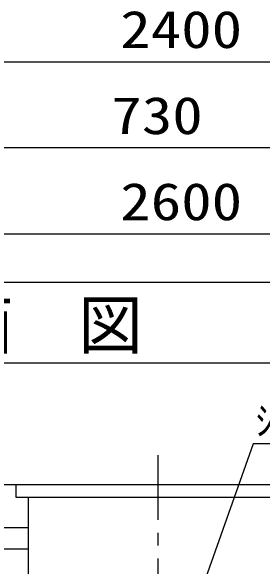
# Model space of a CAD drawing. Units: millimetres, scale not verified. Extents: x -22013 to 8910, y -6308 to 6308.
# Drawn here: x -5423 to -4838, y -1534 to -243 of the extents above; entities that cross this region are included whole.
import ezdxf
from ezdxf.enums import TextEntityAlignment as Align

# ---------------------------------------------------------------- set-up
doc = ezdxf.new("R2010")
doc.units = ezdxf.units.MM
doc.header["$LTSCALE"] = 30
doc.linetypes.add('CHAIN1', pattern=[8, 5, -1, 1, -1])
for name, color, linetype, lineweight in [('0-1_空気管', 3, 'Continuous', 25), ('0-2_09', 3, 'Continuous', 25), ('0-5_文字', 3, 'Continuous', 25), ('0-6_機器', 3, 'Continuous', 25), ('1-6_00クル-フ-6寸法', 132, 'Continuous', 25)]:
    doc.layers.add(name, color=color, linetype=linetype, lineweight=lineweight)
doc.styles.add('ＭＳ ゴシック', font='')
doc.styles.get('ＭＳ ゴシック').set_extended_font_data('MS Gothic')

msp = doc.modelspace()

# ---------------------------------------------------------------- linework, layer by layer
at = {"layer": '0-1_空気管', "linetype": 'CHAIN1'}
msp.add_line((-5082.34, -1274.43), (-5082.34, -1693.8), dxfattribs=at)
at = {"layer": '0-2_09'}
msp.add_line((-5382.34, -1678.08), (-5382.34, -1372.1), dxfattribs=at)
at = {"layer": '0-5_文字'}
msp.add_lwpolyline([(-4159.47, -1248.16), (-4861.23, -1248.16), (-5072.74, -1847.13)], dxfattribs=at)
at = {"layer": '0-6_機器', "color": 2}
for p, q in [((-6560.78, -1342.1), (-2619.19, -1342.1)), ((-5637.34, -1442.08), (-5382.34, -1442.08)), ((-5637.34, -1492.08), (-5382.34, -1492.08))]:
    msp.add_line(p, q, dxfattribs=at)
at = {"layer": '0-6_機器'}
for p, q in [((-5412.34, -1342.1), (-5412.34, -1372.1)), ((-5412.34, -1342.1), (-4752.34, -1342.1)), ((-5412.34, -1372.1), (-4752.34, -1372.1))]:
    msp.add_line(p, q, dxfattribs=at)
msp.add_lwpolyline([(-3919.24, -1059.78), (-3919.24, -873.47), (-5948.57, -873.47), (-5948.57, -1059.78)], close=True, dxfattribs=at)
at = {"layer": '1-6_00クル-フ-6寸法', "color": 4}
for p, q in [((-6232.33, -360.29), (-3832.33, -360.29)), ((-4722.33, -560.29), (-5452.33, -560.29)), ((-6332.33, -760.29), (-3732.33, -760.29))]:
    msp.add_line(p, q, dxfattribs=at)

# ---------------------------------------------------------------- texts
at = {"layer": '0-5_文字', "color": 4, "style": 'ＭＳ ゴシック'}
msp.add_text('ｼﾞｬﾊﾞﾗﾎｰｽ固定具', height=65.98, dxfattribs=at).set_placement((-4855.36, -1247.88), align=Align.BOTTOM_LEFT)
at = {"layer": '0-6_機器', "color": 4, "style": 'ＭＳ ゴシック'}
msp.add_text('平\u3000面\u3000図', height=110, dxfattribs=at).set_placement((-5867.32, -1059.75), align=Align.BOTTOM_LEFT)
at = {"layer": '1-6_00クル-フ-6寸法', "color": 3, "style": 'ＭＳ ゴシック', "width": 1.2}
for s, p in [('2400', (-5169.47, -354.45)), ('730', (-5190.19, -554.45)), ('2600', (-5169.47, -754.45))]:
    msp.add_text(s, height=86.66, dxfattribs=at).set_placement(p, align=Align.BOTTOM_LEFT)

doc.saveas('drawing.dxf')
